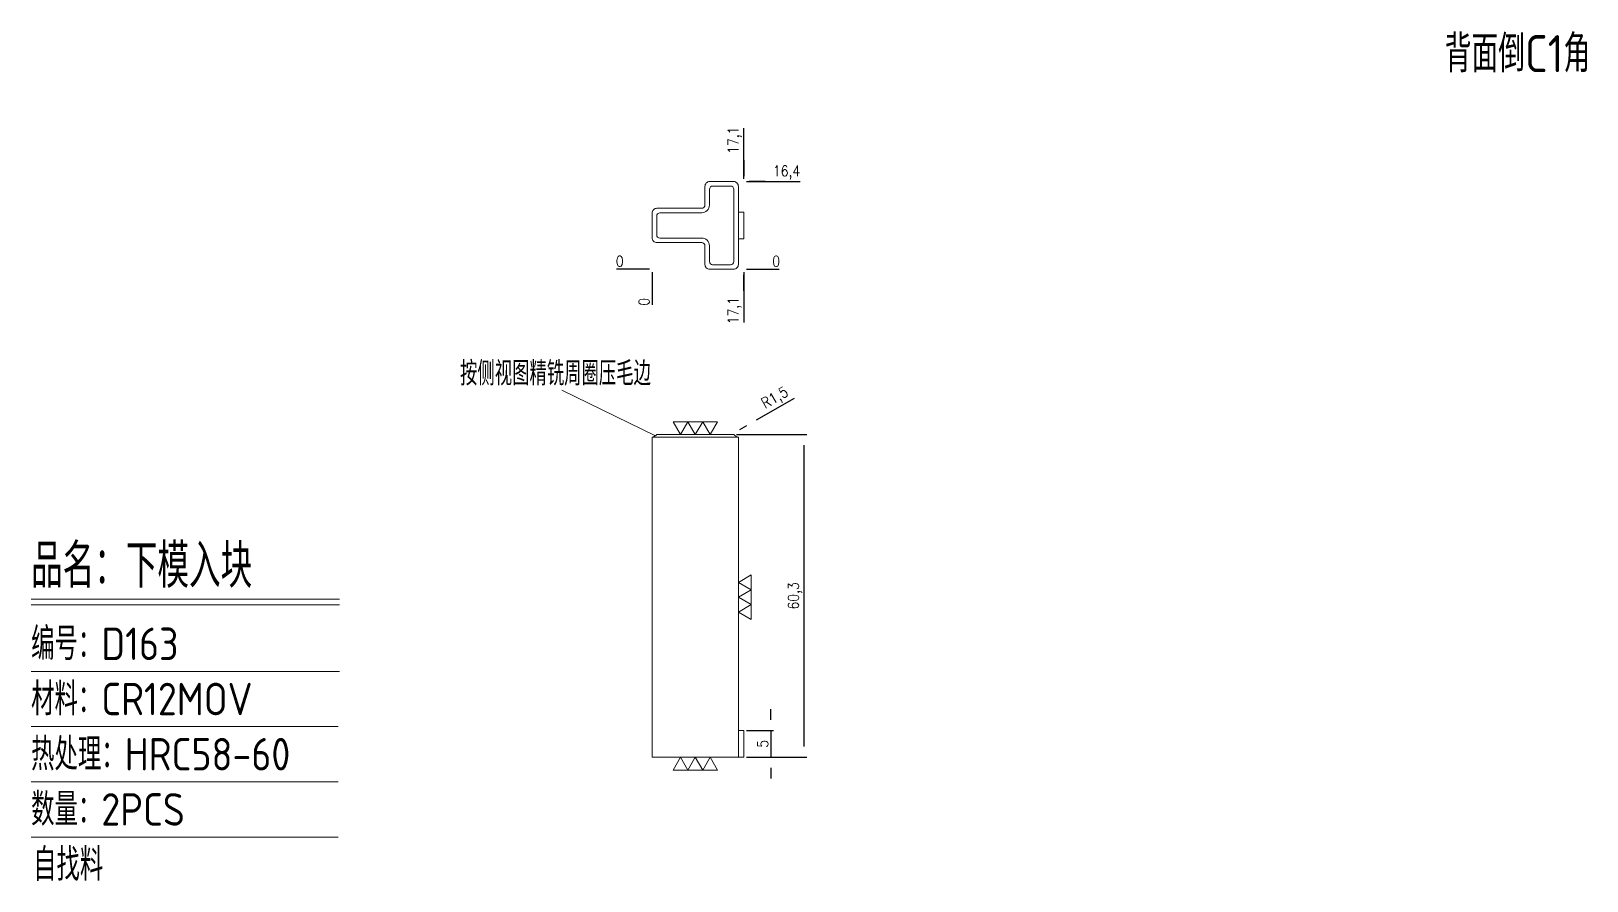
# Model space of a CAD drawing. Header units: millimetres. Extents: x 122557 to 122848, y -8000 to -7841.
import ezdxf

# ---------------------------------------------------------------- set-up
doc = ezdxf.new("R2010")
doc.units = ezdxf.units.MM
for name, color, linetype in [('DIM', 4, 'Continuous'), ('LB_P', 2, 'Continuous'), ('TEXT', 4, 'Continuous')]:
    doc.layers.add(name, color=color, linetype=linetype)
doc.styles.add('gbenor', font='gbenor.shx', dxfattribs={"bigfont": 'gbcbig.shx'})
doc.styles.get("Standard").update_dxf_attribs({"font": 'txt.shx', "width": 0.85, "bigfont": 'ctxt.shx'})
doc.dimstyles.new('T-2-WX', dxfattribs={"dimtxt": 2, "dimasz": 2, "dimexe": 0.5, "dimexo": 0.5, "dimgap": 0.5, "dimtad": 1, "dimtxsty": 'Standard', "dimblk": 'OPEN30', "dimcen": 0, "dimazin": 3, "dimtfac": 1, "dimtmove": 0, "dimatfit": 3, "dimldrblk": 'OPEN30', "dimlwd": -1, "dimlwe": -1})

# ---------------------------------------------------------------- blocks, each defined once
blk = doc.blocks.new('*D7579')
at = {"layer": 'Defpoints', "color": 0}
for p in [(122688.46, -7916.87), (122701.58, -7916.87), (122690.3, -7977.17)]:
    blk.add_point(p, dxfattribs=at)
at = {"layer": 'DIM', "color": 0, "linetype": 'Continuous'}
for p, q in [((122688.96, -7916.87), (122702.08, -7916.87)), ((122701.58, -7975.17), (122701.58, -7918.87)), ((122690.8, -7977.17), (122702.08, -7977.17))]:
    blk.add_line(p, q, dxfattribs=at)
at = {"layer": 'DIM', "color": 0, "lineweight": 5, "insert": (122699.89, -7947.02), "char_height": 2, "attachment_point": 5, "rotation": 90}
blk.add_mtext('60,3', dxfattribs=at)
blk = doc.blocks.new('_Open30')
blk = doc.blocks.new('*D7580')
at = {"layer": 'Defpoints', "color": 0}
for p in [(122690.3, -7972.17), (122690.3, -7977.17), (122695.35, -7977.17)]:
    blk.add_point(p, dxfattribs=at)
at = {"layer": 'DIM', "color": 0, "linetype": 'Continuous'}
for p, q in [((122695.35, -7970.17), (122695.35, -7968.17)), ((122690.8, -7972.17), (122695.85, -7972.17)), ((122695.35, -7972.17), (122695.35, -7977.17)), ((122690.8, -7977.17), (122695.85, -7977.17)), ((122695.35, -7979.17), (122695.35, -7981.17))]:
    blk.add_line(p, q, dxfattribs=at)
at = {"layer": 'DIM', "color": 0, "lineweight": 5, "insert": (122693.85, -7974.67), "char_height": 2, "attachment_point": 5, "rotation": 90}
blk.add_mtext('5', dxfattribs=at)
blk = doc.blocks.new('*D7581')
at = {"layer": 'Defpoints', "color": 0}
for p in [(122673.2, -7886), (122690.3, -7886), (122695.3, -7886)]:
    blk.add_point(p, dxfattribs=at)
at = {"layer": 'DIM', "color": 0, "linetype": 'Continuous'}
blk.add_line((122690.8, -7886), (122696.94, -7886), dxfattribs=at)
at = {"layer": 'DIM', "color": 0, "lineweight": 5, "insert": (122696.37, -7884.5), "char_height": 2, "attachment_point": 5}
blk.add_mtext('0', dxfattribs=at)
blk = doc.blocks.new('*D7582')
at = {"layer": 'Defpoints', "color": 0}
for p in [(122690.3, -7869.6), (122695.3, -7869.6), (122673.2, -7886)]:
    blk.add_point(p, dxfattribs=at)
at = {"layer": 'DIM', "color": 0, "linetype": 'Continuous'}
for p, q in [((122690.8, -7869.6), (122694.3, -7869.6)), ((122694.3, -7869.6), (122691.3, -7869.6)), ((122691.3, -7869.6), (122700.82, -7869.6))]:
    blk.add_line(p, q, dxfattribs=at)
at = {"layer": 'DIM', "color": 0, "lineweight": 5, "insert": (122698.31, -7867.91), "char_height": 2, "attachment_point": 5}
blk.add_mtext('16,4', dxfattribs=at)
blk = doc.blocks.new('*D7583')
at = {"layer": 'Defpoints', "color": 0}
for p in [(122668.2, -7886), (122673.2, -7886), (122673.2, -7886)]:
    blk.add_point(p, dxfattribs=at)
at = {"layer": 'DIM', "color": 0, "linetype": 'Continuous'}
blk.add_line((122672.7, -7886), (122666.57, -7886), dxfattribs=at)
at = {"layer": 'DIM', "color": 0, "lineweight": 5, "insert": (122667.14, -7884.5), "char_height": 2, "attachment_point": 5}
blk.add_mtext('0', dxfattribs=at)
blk = doc.blocks.new('*D7584')
at = {"layer": 'Defpoints', "color": 0}
for p in [(122673.2, -7886), (122690.3, -7886), (122690.3, -7891)]:
    blk.add_point(p, dxfattribs=at)
at = {"layer": 'DIM', "color": 0, "linetype": 'Continuous'}
for p, q in [((122690.3, -7886.5), (122690.3, -7890)), ((122690.3, -7890), (122690.3, -7887)), ((122690.3, -7887), (122690.3, -7895.95))]:
    blk.add_line(p, q, dxfattribs=at)
at = {"layer": 'DIM', "color": 0, "lineweight": 5, "insert": (122688.61, -7893.72), "char_height": 2, "attachment_point": 5, "rotation": 90}
blk.add_mtext('17,1', dxfattribs=at)
blk = doc.blocks.new('*D7585')
at = {"layer": 'Defpoints', "color": 0}
for p in [(122673.2, -7886), (122673.2, -7886), (122673.2, -7891)]:
    blk.add_point(p, dxfattribs=at)
at = {"layer": 'DIM', "color": 0, "linetype": 'Continuous'}
blk.add_line((122673.2, -7886.5), (122673.2, -7892.63), dxfattribs=at)
at = {"layer": 'DIM', "color": 0, "lineweight": 5, "insert": (122671.7, -7892.06), "char_height": 2, "attachment_point": 5, "rotation": 90}
blk.add_mtext('0', dxfattribs=at)
blk = doc.blocks.new('*D7586')
at = {"layer": 'Defpoints', "color": 0}
for p in [(122690.3, -7864.6), (122690.3, -7869.6), (122673.2, -7886)]:
    blk.add_point(p, dxfattribs=at)
at = {"layer": 'DIM', "color": 0, "linetype": 'Continuous'}
for p, q in [((122690.3, -7868.6), (122690.3, -7859.64)), ((122690.3, -7869.1), (122690.3, -7865.6)), ((122690.3, -7865.6), (122690.3, -7868.6))]:
    blk.add_line(p, q, dxfattribs=at)
at = {"layer": 'DIM', "color": 0, "lineweight": 5, "insert": (122688.61, -7861.87), "char_height": 2, "attachment_point": 5, "rotation": 90}
blk.add_mtext('17,1', dxfattribs=at)
blk = doc.blocks.new('*D7587')
at = {"layer": 'Defpoints', "color": 0}
for p in [(122689.6, -7915.9), (122690.91, -7915.16)]:
    blk.add_point(p, dxfattribs=at)
at = {"layer": 'DIM', "color": 0, "linetype": 'Continuous'}
for p, q in [((122699.75, -7910.12), (122692.65, -7914.17)), ((122689.6, -7915.9), (122690.91, -7915.16))]:
    blk.add_line(p, q, dxfattribs=at)
at = {"layer": 'DIM', "color": 0, "lineweight": 5, "insert": (122696.23, -7910.18), "char_height": 2, "attachment_point": 5, "rotation": 29.6811}
blk.add_mtext('R1,5', dxfattribs=at)

msp = doc.modelspace()

# ---------------------------------------------------------------- linework, layer by layer
at = {"layer": 'DIM', "color": 4, "linetype": 'Continuous', "lineweight": 5}
for p, q in [((122557.222, -7947.634), (122614.839, -7947.634)), ((122557.222, -7948.696), (122614.839, -7948.696)), ((122557.222, -7961.135), (122614.839, -7961.135)), ((122557.222, -7971.45), (122614.588, -7971.45)), ((122557.222, -7981.765), (122614.588, -7981.765)), ((122557.222, -7992.08), (122614.588, -7992.08))]:
    msp.add_line(p, q, dxfattribs=at)
at = {"layer": 'LB_P', "lineweight": 5}
msp.add_line((122689.305, -7875.296), (122689.305, -7880.296), dxfattribs=at)
for points in [[(122689.305, -7880.296), (122690.305, -7880.296), (122690.305, -7875.296), (122689.305, -7875.296), (122689.305, -7870.496, 0.4142136), (122688.405, -7869.596), (122683.955, -7869.596, 0.4142136), (122683.055, -7870.496), (122683.055, -7873.996, -0.4142136), (122682.455, -7874.596), (122674.105, -7874.596, 0.4142136), (122673.205, -7875.496), (122673.205, -7880.096, 0.4142136), (122674.105, -7880.996), (122682.455, -7880.996, -0.4142136), (122683.055, -7881.596), (122683.055, -7885.096, 0.4142136), (122683.955, -7885.996), (122688.405, -7885.996, 0.4142136), (122689.305, -7885.096)], [(122674.049, -7876.04), (122674.049, -7879.551, 0.4142136), (122674.649, -7880.151), (122682.455, -7880.151, -0.4142136), (122683.899, -7881.596), (122683.899, -7884.551, 0.4142136), (122684.499, -7885.151), (122687.86, -7885.151, 0.4142136), (122688.46, -7884.551), (122688.46, -7871.04, 0.4142136), (122687.86, -7870.44), (122684.499, -7870.44, 0.4142136), (122683.899, -7871.04), (122683.899, -7873.996, -0.4142136), (122682.455, -7875.44), (122674.649, -7875.44, 0.4142136)], [(122673.205, -7977.173), (122673.205, -7917.373, 0.1681843), (122674.049, -7916.873), (122688.46, -7916.873, 0.1681843), (122689.305, -7917.373), (122689.305, -7977.173)]]:
    msp.add_lwpolyline(points, format="xyb", close=True, dxfattribs=at)
at = {"layer": 'LB_P', "color": 4, "linetype": 'Continuous', "lineweight": 5}
for points in [[(122685.412, -7914.473), (122684.026, -7916.873), (122682.64, -7914.473), (122681.255, -7916.873), (122679.869, -7914.473), (122678.483, -7916.873), (122677.098, -7914.473), (122685.412, -7914.473)], [(122691.705, -7951.43), (122689.305, -7950.044), (122691.705, -7948.658), (122689.305, -7947.273), (122691.705, -7945.887), (122689.305, -7944.501), (122691.705, -7943.116), (122691.705, -7951.43)], [(122677.098, -7979.573), (122678.483, -7977.173), (122679.869, -7979.573), (122681.255, -7977.173), (122682.64, -7979.573), (122684.026, -7977.173), (122685.412, -7979.573), (122677.098, -7979.573)]]:
    msp.add_lwpolyline(points, close=True, dxfattribs=at)
at = {"layer": 'LB_P', "lineweight": 5}
msp.add_lwpolyline([(122689.305, -7917.373), (122673.205, -7917.373)], dxfattribs=at)
msp.add_lwpolyline([(122689.305, -7972.173), (122690.305, -7972.173), (122690.305, -7977.173), (122689.305, -7977.173)], close=True, dxfattribs=at)
at = {"layer": 'TEXT', "color": 4, "lineweight": 5}
msp.add_line((122673.816, -7917.094), (122656.362, -7908.568), dxfattribs=at)

# ---------------------------------------------------------------- texts
at = {"layer": 'DIM', "color": 3, "linetype": 'Continuous', "lineweight": 5, "style": 'gbenor'}
for s, height, p in [('品名：下模入块', 8.1915, (122557.222, -7945.51)), ('编号：D163', 6.0678, (122557.222, -7959.011)), ('材料：CR12MOV', 6.0678, (122557.222, -7969.326)), ('热处理：HRC58-60', 6.06778, (122557.222, -7979.641)), ('数量：2PCS', 6.0678, (122557.222, -7989.957)), ('自找料', 6.0678, (122557.591, -8000.272))]:
    msp.add_text(s, height=height, dxfattribs=at).set_placement(p)
at = {"layer": 'TEXT', "color": 4, "lineweight": 5, "style": 'gbenor'}
for s, height, p in [('背面倒C1角', 6.931, (122821.232, -7849.161)), ('按侧视图精铣周圈压毛边', 4.5, (122637.333, -7907.698))]:
    msp.add_text(s, height=height, dxfattribs=at).set_placement(p)

# ---------------------------------------------------------------- dimensions: what is measured, and where the dimension line sits
at = {"layer": 'DIM', "color": 4, "linetype": 'Continuous', "lineweight": 5}
for feature_location, offset, dtype, origin, picture, middle in [((122690.305, -7869.596), (0, 5), 1, (122673.205, -7885.996), '*D7586', (122688.614, -7861.869)), ((122690.305, -7869.596), (5, 0), 0, (122673.205, -7885.996), '*D7582', (122698.314, -7867.905)), ((122673.204603989, -7885.995539763), (-5, 0), 0, (122673.204603989, -7885.995539763), '*D7583', (122667.137937323, -7884.495539763)), ((122690.304603999, -7885.995539763), (5, 0), 0, (122673.204603989, -7885.995539763), '*D7581', (122696.371270666, -7884.495539763)), ((122673.204603989, -7885.995539763), (0, -5), 1, (122673.204603989, -7885.995539763), '*D7585', (122671.704603989, -7892.06220643)), ((122690.305, -7885.996), (0, -5), 1, (122673.205, -7885.996), '*D7584', (122688.614, -7893.722))]:
    dim = msp.add_ordinate_dim(feature_location=feature_location, offset=offset, dtype=dtype, origin=origin, dimstyle='T-2-WX', dxfattribs=at)
    dim.commit()
    dim.dimension.update_dxf_attribs({"geometry": picture, "text_midpoint": middle})
dim = msp.add_radius_dim(center=(122689.605, -7915.903), mpoint=(122690.908, -7915.16), dimstyle='T-2-WX', dxfattribs=at)
dim.commit()
dim.dimension.update_dxf_attribs({"geometry": '*D7587', "text_midpoint": (122696.231, -7910.18)})
for base, p1, p2, picture, middle in [((122701.583, -7916.873), (122690.305, -7977.173), (122688.46, -7916.873), '*D7579', (122699.892, -7947.023)), ((122695.346, -7977.173), (122690.305, -7972.173), (122690.305, -7977.173), '*D7580', (122693.846, -7974.673))]:
    dim = msp.add_linear_dim(base=base, p1=p1, p2=p2, angle=90, dimstyle='T-2-WX', dxfattribs=at)
    dim.commit()
    dim.dimension.update_dxf_attribs({"geometry": picture, "text_midpoint": middle})

doc.saveas('drawing.dxf')
